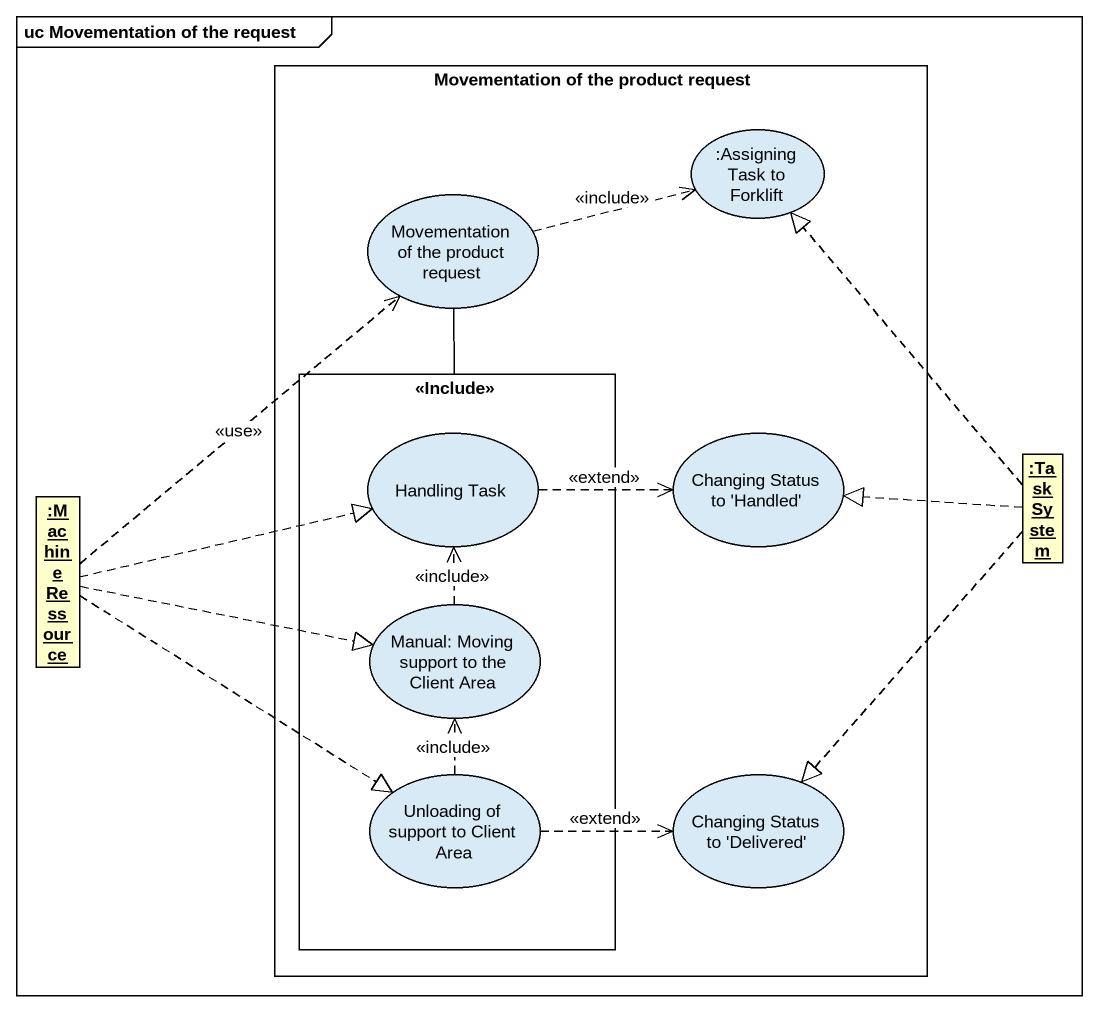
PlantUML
@startuml
mainframe uc Movementation of the request
allowmixing
hide circle
hide empty members
rectangle "Movementation of the product request" as Movementation_of_the {
  usecase "Movementation of the product request" as Movementation_of_the_2
  usecase ":Assigning Task to Forklift" as Assigning_Task_to_Forklift
  rectangle "<<Include>>" as Include {
    usecase "Handling Task" as Handling_Task
    usecase "Manual: Moving support to the Client Area" as Manual_Moving_support_to
    usecase "Unloading of support to Client Area" as Unloading_of_support_to
  }
  usecase "Changing Status to 'Handled'" as Changing_Status_to_Handled
  usecase "Changing Status to 'Delivered'" as Changing_Status_to_Delivered
}
object ":Task System" as Task_System
object ":Machine Ressource" as Machine_Ressource
Movementation_of_the_2 .right.> Assigning_Task_to_Forklift : <<include>>
Movementation_of_the_2 -- Include
Handling_Task .right.> Changing_Status_to_Handled : <<extend>>
Task_System .up.|> Assigning_Task_to_Forklift
Task_System .left.|> Changing_Status_to_Handled
Task_System ..|> Changing_Status_to_Delivered
Machine_Ressource .up.> Movementation_of_the_2 : <<use>>
Machine_Ressource .right.|> Handling_Task
Machine_Ressource .right.|> Manual_Moving_support_to
Machine_Ressource ..|> Unloading_of_support_to
Manual_Moving_support_to .up.> Handling_Task : <<include>>
Unloading_of_support_to .up.> Manual_Moving_support_to : <<include>>
Unloading_of_support_to .right.> Changing_Status_to_Delivered : <<extend>>
@enduml
